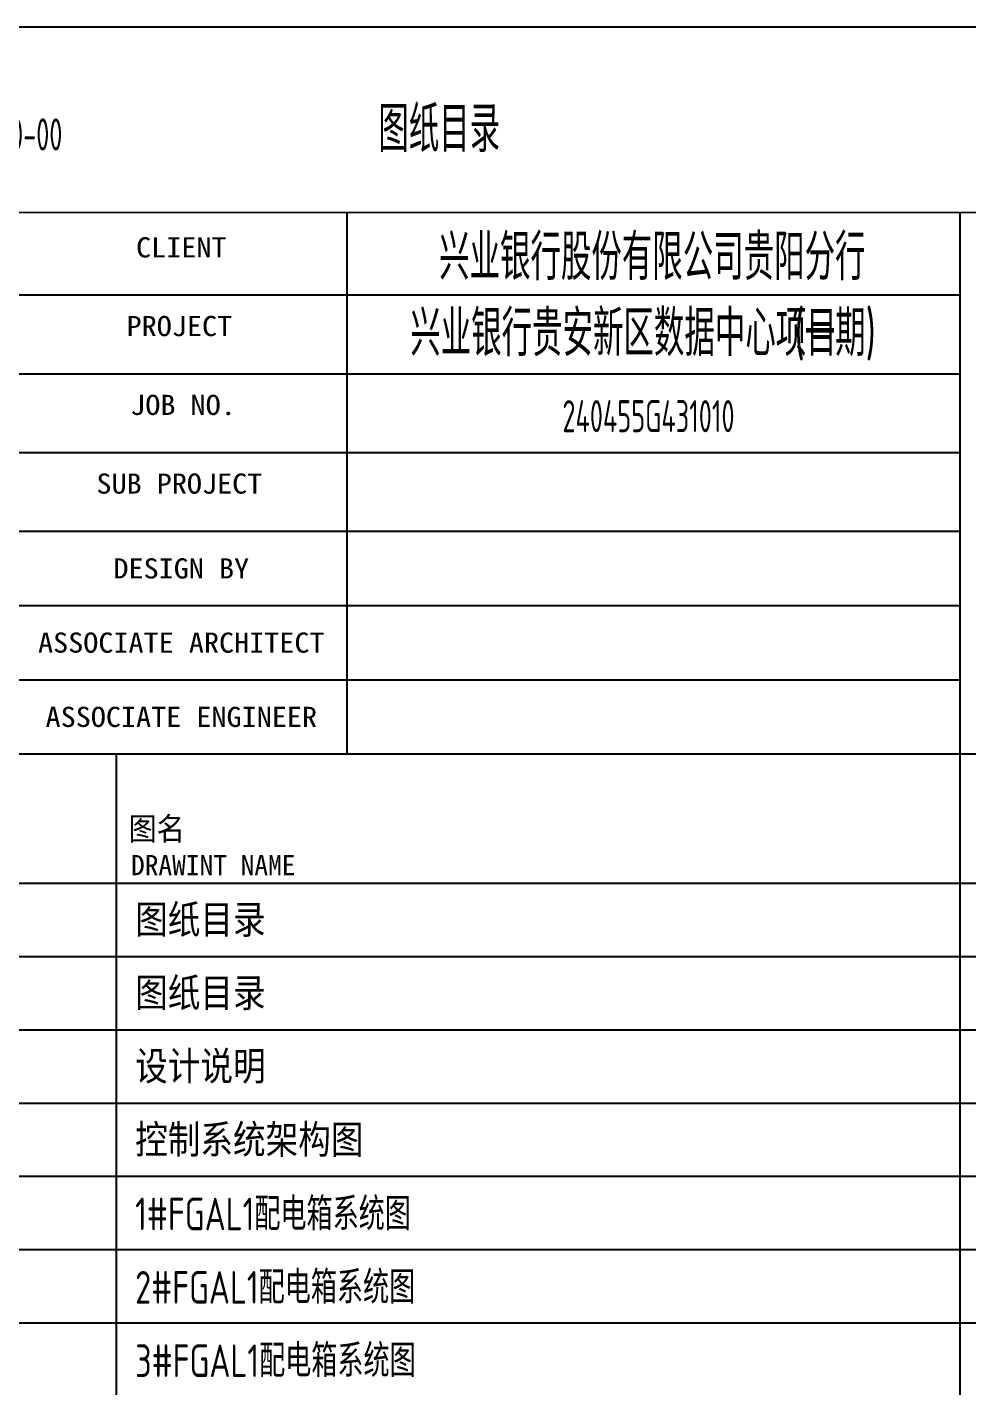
# Paper-space layout 'FL-00-00 图纸目录' of a CAD drawing. Header units: millimetres. Extents: x 71 to 491, y 93 to 390.
# Drawn here: x 165.5 to 268.2, y 241.4 to 389.9 of the extents above; entities that cross this region are included whole.
import ezdxf
from ezdxf.enums import TextEntityAlignment as Align

# ---------------------------------------------------------------- set-up
doc = ezdxf.new("R2010")
doc.units = ezdxf.units.MM
doc.header["$MEASUREMENT"] = 0
for name, color, linetype in [('00-设计说明', 4, 'CONTINUOUS'), ('0E-TK-K', 11, 'CONTINUOUS'), ('2017_11-sheet-R-1$0$C-SHET-TTLB', 11, 'CONTINUOUS'), ('C-SHET-SHBD', 4, 'CONTINUOUS'), ('C-SHET-TTLB', 11, 'CONTINUOUS'), ('通-图框-文字', 4, 'CONTINUOUS'), ('通-图框-标题块', 11, 'CONTINUOUS')]:
    doc.layers.add(name, color=color, linetype=linetype)
doc.styles.add('2017_11-sheet-R-1$0$SHEET-ECADI', font='', dxfattribs={"width": 0.7})
doc.styles.add('SHEET-ECADI', font='', dxfattribs={"width": 0.7})
doc.styles.add('XD-2008', font='xd-hzs.shx', dxfattribs={"width": 0.7, "bigfont": 'xd-hztxt.shx'})
doc.styles.add('XD2008', font='xd-hzs.shx', dxfattribs={"width": 0.7, "bigfont": 'xd-hztxt.shx'})
doc.styles.add('仿宋', font='geniso.shx', dxfattribs={"bigfont": 'HZTXT.shx'})
doc.styles.get('2017_11-sheet-R-1$0$SHEET-ECADI').set_extended_font_data('SimHei')
doc.styles.get('SHEET-ECADI').set_extended_font_data('SimHei')

psp = doc.layouts.new('FL-00-00 图纸目录')

# ---------------------------------------------------------------- linework, layer by layer
at = {"layer": '0E-TK-K'}
psp.add_line((78.31, 310.51), (482.31, 310.51), dxfattribs=at)
at = {"layer": '通-图框-标题块', "color": 8}
for p, q in [((491.31, 389.86), (71.31, 389.86)), ((200.41, 369.62), (200.41, 310.51)), ((128.25, 360.62), (267.31, 360.62)), ((128.25, 352.02), (267.31, 352.02)), ((128.25, 343.42), (267.31, 343.42)), ((128.25, 334.82), (267.31, 334.82)), ((128.25, 326.72), (267.31, 326.72)), ((128.25, 318.62), (267.31, 318.62)), ((175.25, 112.37), (175.25, 310.51)), ((267.31, 310.51), (267.31, 112.37)), ((482.31, 296.37), (78.31, 296.37)), ((482.31, 288.37), (78.31, 288.37)), ((482.31, 280.37), (78.31, 280.37)), ((482.31, 272.37), (78.31, 272.37)), ((482.31, 264.37), (78.31, 264.37)), ((482.31, 256.37), (78.31, 256.37)), ((482.31, 248.37), (78.31, 248.37))]:
    psp.add_line(p, q, dxfattribs=at)
at = {"layer": '通-图框-标题块'}
psp.add_line((267.31, 369.62), (267.31, 310.51), dxfattribs=at)
at = {"layer": '通-图框-标题块', "const_width": 0.2}
psp.add_lwpolyline([(78.31, 369.62), (482.31, 369.62), (482.31, 112.37), (78.31, 112.37), (78.31, 369.62)], dxfattribs=at)

# ---------------------------------------------------------------- texts
at = {"layer": '00-设计说明', "style": '仿宋'}
for s, p in [('图纸目录', (177.29, 290.55)), ('图纸目录', (177.29, 282.55)), ('设计说明', (177.29, 274.54)), ('控制系统架构图', (177.29, 266.53))]:
    psp.add_text(s, height=3.561, dxfattribs=at).set_placement(p)
at = {"layer": '00-设计说明', "style": '仿宋', "width": 0.8}
for s, p in [('1#FGAL1配电箱系统图', (177.29, 258.51)), ('2#FGAL1配电箱系统图', (177.29, 250.5)), ('3#FGAL1配电箱系统图', (177.29, 242.49))]:
    psp.add_text(s, height=3.5614, dxfattribs=at).set_placement(p)
at = {"layer": '0E-TK-K', "style": 'SHEET-ECADI', "width": 0.9}
psp.add_text('图名', height=2.5, dxfattribs=at).set_placement((176.57, 301.11))
at = {"layer": '0E-TK-K', "style": 'SHEET-ECADI'}
psp.add_text('DRAWINT NAME', height=2.2, dxfattribs=at).set_placement((176.84, 297.28))
at = {"layer": '2017_11-sheet-R-1$0$C-SHET-TTLB', "style": '2017_11-sheet-R-1$0$SHEET-ECADI', "width": 1.1}
for s, p in [('CLIENT', (182.33, 365.82)), ('PROJECT', (182.12, 357.23)), ('JOB NO.', (182.52, 348.62)), ('SUB PROJECT', (182.12, 340.03))]:
    psp.add_text(s, height=2.2, dxfattribs=at).set_placement(p, align=Align.MIDDLE_CENTER)
at = {"layer": 'C-SHET-SHBD', "style": 'XD2008', "width": 0.7, "flags": 1}
psp.add_attdef('FL-00-00', text='', height=3.5, dxfattribs=at).set_placement((163.57, 378.15), align=Align.MIDDLE_CENTER)
at = {"layer": 'C-SHET-SHBD', "style": 'XD2008', "width": 0.7}
psp.add_attdef('240455G431010', text='', height=3.5, dxfattribs=at).set_placement((233.33, 347.39), align=Align.MIDDLE_CENTER)
at = {"layer": 'C-SHET-TTLB', "style": 'SHEET-ECADI', "width": 1.1}
for s, p in [('DESIGN BY', (182.33, 330.77)), ('ASSOCIATE ARCHITECT', (182.33, 322.67)), ('ASSOCIATE ENGINEER', (182.33, 314.56))]:
    psp.add_text(s, height=2.2, dxfattribs=at).set_placement(p, align=Align.MIDDLE_CENTER)
at = {"layer": '通-图框-文字', "style": 'XD-2008', "width": 0.7, "flags": 1}
psp.add_attdef('图纸目录', text='', height=5, dxfattribs=at).set_placement((210.49, 378.73), align=Align.MIDDLE_CENTER)
at = {"layer": '通-图框-文字', "style": 'XD-2008', "width": 0.7}
for tag, p in [('兴业银行股份有限公司贵阳分行', (233.75, 364.75)), ('兴业银行贵安新区数据中心项目', (230.6, 356.45)), ('(一期)', (253.71, 356.45))]:
    psp.add_attdef(tag, text='', height=5, dxfattribs=at).set_placement(p, align=Align.MIDDLE_CENTER)

doc.saveas('drawing.dxf')
